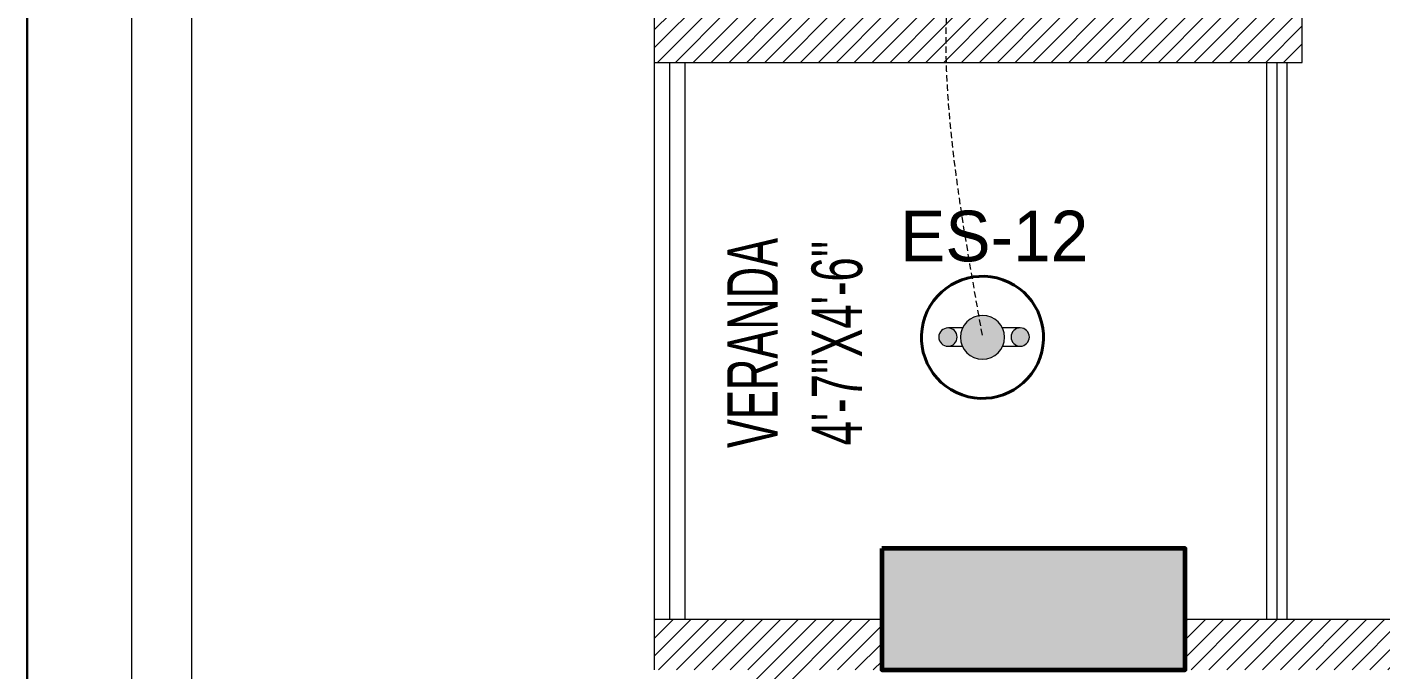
# Model space of a CAD drawing. Header units: inches. Extents: x 109699 to 44449955, y -10987 to 15824140.
# Drawn here: x 197278.9 to 197412.7, y -3669.4 to -3605.9 of the extents above; entities that cross this region are included whole.
import ezdxf

# ---------------------------------------------------------------- set-up
doc = ezdxf.new("R2010")
doc.units = ezdxf.units.IN
doc.header["$LTSCALE"] = 5
doc.header["$MEASUREMENT"] = 0
doc.linetypes.add('DASHDOT', pattern=[1, 0.5, -0.25, 0, -0.25])
doc.linetypes.add('DASHED2', pattern=[0.375, 0.25, -0.125])
doc.layers.get('0').update_dxf_attribs({"color": 123})
for name, color, linetype, lineweight in [('@NORMAL', 7, 'Continuous', 5), ('cloumn', 253, 'Continuous', 60), ('E-Con-Point', 5, 'DASHED2', 13), ('E-ES-Energy Saver-Light', 140, 'Continuous', 13), ('glass', 140, 'Continuous', 18), ('ha', 252, 'Continuous', 5), ('SB', 1, 'DASHDOT', 20), ('WALL-1', 8, 'Continuous', 9)]:
    doc.layers.add(name, color=color, linetype=linetype, lineweight=lineweight)
doc.layers.add('T', color=8, linetype='Continuous')
doc.styles.get("Standard").update_dxf_attribs({"font": 'times.ttf'})
doc.styles.add('style2', font='ARIALN.TTF', dxfattribs={"width": 0.75, "height": 3})
pattern_1 = [(44.99999999999989, (144081.319087721, 2531118.532228567), (-0.8838834764831833, 0.8838834764831855), [])]

# ---------------------------------------------------------------- blocks, each defined once
blk = doc.blocks.new('zxczxczxcz')
at = {"layer": '@NORMAL'}
for points in [[(177327.5446916085, -15450.10043627545), (175295.1813820154, -15450.10043627545), (175295.1813820154, -14276.83252409846), (177327.5446916085, -14276.83252409846)], [(177319.9075666944, -15442.46331136129), (175302.8185069296, -15442.46331136129), (175302.8185069296, -14284.46964901264), (177319.9075666944, -14284.46964901264)]]:
    blk.add_lwpolyline(points, close=True, dxfattribs=at)
at = {"layer": 'WALL-1', "lineweight": 30}
blk.add_lwpolyline([(177340.9096602083, -15463.46540487523), (175281.8164134157, -15463.46540487523), (175281.8164134157, -14263.46755549865), (177340.9096602083, -14263.46755549865)], close=True, dxfattribs=at)
blk = doc.blocks.new('coloumn-01')
at = {"layer": 'ha'}
h = blk.add_hatch(dxfattribs=at)
h.set_pattern_fill('AR-CONC', color=256, scale=0.5)
h.set_pattern_definition([(49.99999999999999, (0, 0), (3.586300913003767, -0.3137606749129755), [0.375, -4.125]), (355, (0, 0), (-0.693756668065, 3.760960668500059), [0.3, -3.3]), (100.45144446, (0.298858405, -0.02614672), (2.89254423363556, 3.447199954843147), [0.3187009599999999, -3.505710559999999]), (46.18420000000001, (0, 1), (5.336206653357862, -0.8275964039653827), [0.5625, -6.1875]), (96.63563549, (0.444683725, 0.931033465), (4.673309728371142, 4.870593003872752), [0.47805171, -5.258568799999999]), (351.1841639899999, (0, 1), (4.673309725273866, 4.870593001349951), [0.45, -4.950000005]), (21, (0.5, 0.75), (2.984535260592308, -2.013094453326694), [0.375, -4.125]), (326.0000000000001, (0.5, 0.75), (1.216576659607909, 3.625750225234265), [0.3, -3.3]), (71.45144474, (0.74871127, 0.58224213), (4.201111883649856, 1.612655764031769), [0.31870095, -3.50571056]), (37.50000000000001, (0, 0), (0.06079927658645334, 1.664469269156557), [0, -3.26, 0, -3.35, 0, -3.3125]), (7.499999999999999, (0, 0), (1.315347687210743, 1.972058559411801), [0, -1.91, 0, -3.185, 0, -1.2625]), (327.5, (-1.115, 0), (2.669112180862045, -0.1127743586718988), [0, -1.25, 0, -3.9, 0, -5.175]), (317.5, (-1.615, 0), (2.915930846711931, 0.5005249116615886), [0, -1.625, 0, -2.59, 0, -3.675])])
h.paths.add_polyline_path([(32128.44739975178, -2546319.049243456), (32092.44739975178, -2546319.049243456), (32092.44739975178, -2546331.049243456), (32128.44739975178, -2546331.049243456)])
h.paths.add_polyline_path([(32128.44739975189, -2546617.132962178), (32098.44739975189, -2546617.132962178), (32098.44739975189, -2546629.132962178), (32128.44739975189, -2546629.132962178)])
h.paths.add_polyline_path([(31978.51966727065, -2546605.132962178), (31966.51966727065, -2546605.132962178), (31966.51966727065, -2546635.132962178), (31978.51966727065, -2546635.132962178)])
h.paths.add_polyline_path([(31821.20333333506, -2546605.132962178), (31809.20333333506, -2546605.132962178), (31809.20333333506, -2546635.132962178), (31821.20333333506, -2546635.132962178)])
h.paths.add_polyline_path([(31689.20328743063, -2546611.133238418), (31677.20328743063, -2546611.133238418), (31677.20328743063, -2546635.133238418), (31689.20328743063, -2546635.133238418)])
h.paths.add_polyline_path([(31417.20347832461, -2546611.132962178), (31405.20347832461, -2546611.132962178), (31405.20347832461, -2546635.132962178), (31417.20347832461, -2546635.132962178)])
h.paths.add_polyline_path([(31435.20347912709, -2546415.348983645), (31405.20347912709, -2546415.348983645), (31405.20347912709, -2546427.348983645), (31435.20347912709, -2546427.348983645)])
h.paths.add_polyline_path([(31633.74647668525, -2546415.348983645), (31603.74647668525, -2546415.348983645), (31603.74647668525, -2546427.348983645), (31633.74647668525, -2546427.348983645)])
h.paths.add_polyline_path([(31821.20245073218, -2546319.049243455), (31809.20245073218, -2546319.049243455), (31809.20245073218, -2546349.049243455), (31821.20245073218, -2546349.049243455)])
h.paths.add_polyline_path([(31996.51966727068, -2546319.049243455), (31966.51966727068, -2546319.049243455), (31966.51966727068, -2546331.049243455), (31996.51966727068, -2546331.049243455)])
h.paths.add_polyline_path([(31581.74648750067, -2546291.049243452), (31541.74648750067, -2546291.049243452), (31541.74648750067, -2546301.049243452), (31581.74648750067, -2546301.049243452)])
h.paths.add_polyline_path([(31485.74647668505, -2546261.049243452), (31475.74647668505, -2546261.049243452), (31475.74647668505, -2546301.049243452), (31485.74647668505, -2546301.049243452)])
h.paths.add_polyline_path([(31581.74648750064, -2546206.049278549), (31521.74648750064, -2546206.049278549), (31521.74648750064, -2546216.049243455), (31581.74648750064, -2546216.049243455)])
h.paths.add_polyline_path([(31435.20347595899, -2546206.049243455), (31405.20347595899, -2546206.049243455), (31405.20347595899, -2546218.049243455), (31435.20347595899, -2546218.049243455)])
h.paths.add_polyline_path([(31435.20347912709, -2546094.049243455), (31405.20347912709, -2546094.049243455), (31405.20347912709, -2546106.049243455), (31435.20347912709, -2546106.049243455)])
h.paths.add_polyline_path([(31583.74647668522, -2546094.049243455), (31547.74647668522, -2546094.049243455), (31547.74647668522, -2546106.049243455), (31583.74647668522, -2546106.049243455)])
h.paths.add_polyline_path([(31775.41359277777, -2546094.049243455), (31763.41359277777, -2546094.049243455), (31763.41359277777, -2546124.049243455), (31775.41359277777, -2546124.049243455)])
h.paths.add_polyline_path([(32059.80123907101, -2546094.049243455), (32047.80123907101, -2546094.049243455), (32047.80123907101, -2546124.049243455), (32059.80123907101, -2546124.049243455)])
h.paths.add_polyline_path([(32058.06771510976, -2545913.633020405), (32028.06771510976, -2545913.633020405), (32028.06771510976, -2545925.633020405), (32058.06771510976, -2545925.633020405)])
h.paths.add_polyline_path([(32048.06771510973, -2545722.712815279), (32036.06771510973, -2545722.712815279), (32036.06771510973, -2545746.712815279), (32048.06771510973, -2545746.712815279)])
h.paths.add_polyline_path([(31799.41359277774, -2545913.633020405), (31763.41359277774, -2545913.633020405), (31763.41359277774, -2545925.633020405), (31799.41359277774, -2545925.633020405)])
h.paths.add_polyline_path([(31591.53986684192, -2545945.049243456), (31561.31223659915, -2545945.049243456), (31561.31223659915, -2545957.049243456), (31591.53986684192, -2545957.049243456)])
h.paths.add_polyline_path([(31435.20347912709, -2545945.049243456), (31405.20347912709, -2545945.049243456), (31405.20347912709, -2545957.049243456), (31435.20347912709, -2545957.049243456)])
h.paths.add_polyline_path([(31429.2035252499, -2545715.383477275), (31405.2035252499, -2545715.383477275), (31405.2035252499, -2545727.383477275), (31429.2035252499, -2545727.383477275)])
h.paths.add_polyline_path([(31605.53986684192, -2545715.383237123), (31581.53986684192, -2545715.383237123), (31581.53986684192, -2545727.383237123), (31605.53986684192, -2545727.383237123)])
h.paths.add_polyline_path([(31775.41359277774, -2545711.610186095), (31763.41359277774, -2545711.610186095), (31763.41359277774, -2545735.610186095), (31775.41359277774, -2545735.610186095)])
at = {"layer": 'cloumn', "elevation": -16.69191068199557}
blk.add_lwpolyline([(31405.20347912709, -2546094.049243455), (31405.20347912709, -2546106.049243455), (31435.20347912709, -2546106.049243455), (31435.20347912709, -2546094.049243455)], close=True, dxfattribs=at)
blk = doc.blocks.new('A$C63FA2F8C')
at = {"linetype": 'ByBlock', "ltscale": 0.5}
h = blk.add_hatch(color=256, dxfattribs=at)
h.dxf.hatch_style = 1
h.paths.add_polyline_path([(337.2288066126173, 261.8435315283132, 1), (186.444764951407, 261.8435315283132, 1)])
h.paths.add_polyline_path([(174.7543875355803, 261.112525689078, 1), (111.9624450998782, 261.112525689078, 1)])
h.paths.add_polyline_path([(359.7620794158132, 260.9155295394245, 1), (422.5540218515153, 260.9155295394245, 1)])
at = {"ltscale": 2}
for p, q in [((193.2174023309955, 293.0739176886738), (145.2272237805882, 293.0739176886738)), ((391.274980574695, 293.0739176886738), (330.4561692330288, 293.0739176886738)), ((193.5781424691202, 229.8323706932948), (145.2272237805882, 229.8323706932948)), ((391.274980574695, 229.8323706932948), (330.0954290949041, 229.8323706932948))]:
    blk.add_line(p, q, dxfattribs=at)
for centre, radius in [((261.8367857820122, 261.8435315283132), 75.39202083060518), ((143.3584163177293, 261.112525689078), 31.39597121785105), ((391.1580506336642, 260.9155295394245), 31.39597121785105)]:
    blk.add_circle(centre, radius, dxfattribs=at)
at = {"lineweight": 40}
blk.add_ellipse((261.8367857820122, 261.8435315283132), major_axis=(-89.30196609760064, 189.4862523083066), ratio=0.9999999999956461, start_param=-1.547953900145618, end_param=4.735231407033968, dxfattribs=at)

msp = doc.modelspace()

# ---------------------------------------------------------------- hatches: boundary and pattern name
at = {"layer": '@NORMAL'}
h = msp.add_hatch(dxfattribs=at)
h.set_pattern_fill('ANSI31', scale=10, angle=-7.63333123551244e-14, style=0)
h.set_pattern_definition(pattern_1)
h.paths.add_polyline_path([(197363.3561669615, -3664.423710079658), (197340.9201849189, -3664.423710079658), (197340.9201849189, -3669.423710079658), (197350.8991645195, -3669.423710079658), (197350.8991645195, -3695.423710079658), (197355.8991645195, -3695.423710079658), (197355.8991645195, -3669.423710079658), (197363.3561669615, -3669.423710079658)])
h = msp.add_hatch(dxfattribs=at)
h.set_pattern_fill('ANSI31', scale=10, angle=-7.63333123551244e-14, style=0)
h.set_pattern_definition([(44.99999999999989, (144300.1058045055, 2531118.532228568), (-0.8838834764831833, 0.8838834764831855), [])])
h.paths.add_polyline_path([(197393.3561669615, -3669.423710078727), (197505.8991645196, -3669.42371007896), (197505.8991645196, -3664.423710079425), (197393.3561669615, -3664.423710079192)])
at = {"layer": 'ha'}
h = msp.add_hatch(dxfattribs=at)
h.set_pattern_fill('ANSI31', scale=10, angle=-7.63333123551244e-14, style=0)
h.set_pattern_definition(pattern_1)
h.paths.add_polyline_path([(197404.9201849189, -3604.423710079658), (197399.9201849189, -3604.423710079658), (197345.9201849189, -3604.423710079658), (197345.9201849189, -3574.423710079658), (197340.9201849189, -3574.423710079658), (197340.9201849189, -3609.423710079658), (197404.920184919, -3609.423710079629)])

# ---------------------------------------------------------------- linework, layer by layer
at = {"layer": '@NORMAL', "color": 13}
for p, q in [((197340.9201849189, -3664.423710079658, 0.2759286585245668), (197340.9201849189, -3609.423710079658, 0.3128414102024131)), ((197342.4201849189, -3664.423710079658, 0.2759286585245668), (197342.4201849189, -3609.423710079658, 0.3128414102024131)), ((197343.9201849189, -3664.423710079658, 0.2759286585245668), (197343.9201849189, -3609.423710079658, 0.3128414102024131))]:
    msp.add_line(p, q, dxfattribs=at)
at = {"layer": '@NORMAL'}
for p, q in [((197399.9201849189, -3609.423466396778, 0.4128415737477056), (197399.9201849189, -3609.423710079658, 0.4128418532597991)), ((197399.9201849189, -3664.423710079658, 0.3759286585245682), (197404.9201849189, -3664.423642965294, 0.3759287035675882))]:
    msp.add_line(p, q, dxfattribs=at)
at = {"layer": 'E-Con-Point', "ltscale": 0.5}
msp.add_spline([(197412.11592273, -3567.215285604861, 0.3363313430883146), (197375.5959296407, -3586.024393022878, 0.02638085717802407), (197373.3167600825, -3636.566819730915, 16.3894735098146)], degree=3, dxfattribs=at)
at = {"layer": 'glass'}
for p, q in [((197401.4202346755, -3664.423706529922, 0.4717362575820836), (197401.4185842229, -3609.423685395419, 0.5485973839808089)), ((197402.4202346751, -3664.423676521777, 0.4717362575820836), (197402.4185842225, -3609.423655387274, 0.5485973839808089)), ((197403.4202346746, -3664.423646513633, 0.4717362575820836), (197403.4185842221, -3609.42362537913, 0.5485973839808089))]:
    msp.add_line(p, q, dxfattribs=at)
at = {"layer": 'SB', "ltscale": 0.5}
msp.add_spline([(197400.4465293453, -3377.639609968249, 0.4809356803100863), (197511.7954496605, -3428.801368200103, 0.4267295975587838), (197530.7958965815, -3451.499999999519, 4.99082443803367e-05), (197602.620361511, -3503.828074234883, 0.08584022464048013), (197618.9051959114, -3704.358057586747, 0.6619463822830394)], degree=3, dxfattribs=at)
at = {"layer": 'WALL-1'}
for p, q in [((197340.9201849189, -3609.423710079658, 0.3128414102024095), (197340.9201849189, -3574.423710079658, 0.4443850343634921)), ((197404.920184919, -3609.423710079629, 0.3132982493529585), (197404.9201849189, -3604.423710079658, 0.3161971149003975)), ((197340.9201849189, -3609.423710079658, 0.3759286585245682), (197404.920184919, -3609.423710079629, 0.3759286585245682)), ((197340.9201849189, -3664.423710079658, 0.2759286585245668), (197363.3561669614, -3664.423710079658, 0.2759286585245668)), ((197340.9201849189, -3669.423710084315, 0.2725729538232002), (197340.9201849189, -3664.423710079658, 0.2759286585245846)), ((197393.3561669615, -3664.423710079658, 0.2759286585245668), (197505.8991645196, -3664.423710079658, 0.2759286585245668))]:
    msp.add_line(p, q, dxfattribs=at)

# ---------------------------------------------------------------- block references
at = {"layer": '@NORMAL'}
msp.add_blockref('coloumn-01', (165958.1526878368, 2542436.625533376, 16.96783934052013), dxfattribs=at)
at = {"layer": 'E-ES-Energy Saver-Light', "xscale": -0.02880000000004657, "yscale": 0.02880000000004657, "zscale": 0.02880000000004657, "rotation": 180}
msp.add_blockref('A$C63FA2F8C', (197365.775860652, -3629.025726022887, 16.3894735098146), dxfattribs=at)
at = {"layer": 'WALL-1', "linetype": 'Continuous', "xscale": 0.7745455872000001, "yscale": 0.7745455872000001, "zscale": 0.7745455872000001, "rotation": 270}
msp.add_blockref('zxczxczxcz', (209256.0658135048, 132789.8010399783), dxfattribs=at)

# ---------------------------------------------------------------- texts
at = {"layer": 'E-ES-Energy Saver-Light', "insert": (197365.1888638622, -3629.129101847545, 16.3894735098146), "char_height": 5, "width": 17.82501602027332, "attachment_point": 7}
msp.add_mtext('{\\fCentury Gothic|b0|i0|c0|p34;ES-12}', dxfattribs=at)
at = {"layer": 'T', "insert": (197361.4959246941, -3637.128707958327, 33.93567868104026), "char_height": 5, "width": 44.92537410357909, "attachment_point": 8, "rotation": 89.99999999999982, "style": 'style2'}
msp.add_mtext("VERANDA\\P4'-7''X4'-6''", dxfattribs=at)

doc.saveas('drawing.dxf')
